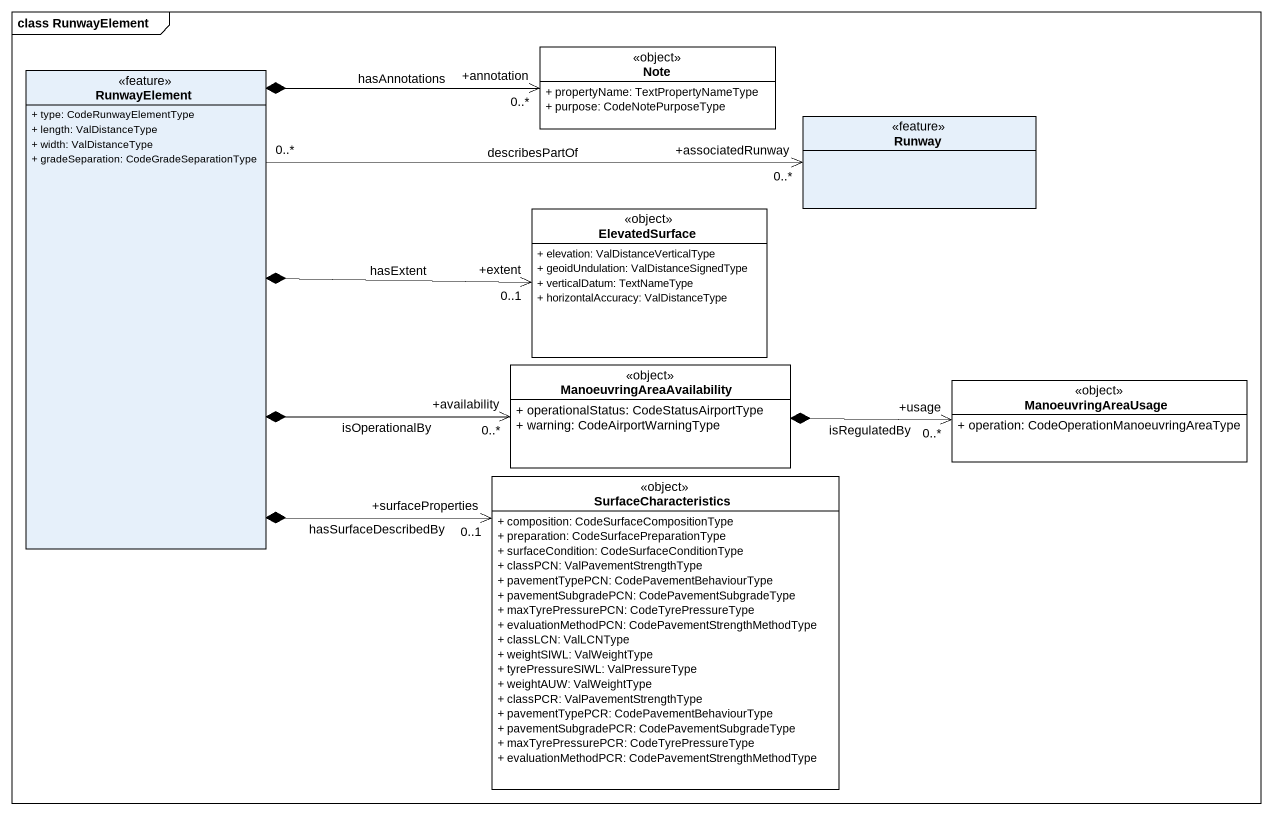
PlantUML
@startuml
mainframe class RunwayElement
hide circle
hide empty members
skinparam classAttributeIconSize 0
class "Note" as Note_ <<object>> #FFFFFF {
  + propertyName: TextPropertyNameType
  + purpose: CodeNotePurposeType
}
class RunwayElement <<feature>> {
  + type: CodeRunwayElementType
  + length: ValDistanceType
  + width: ValDistanceType
  + gradeSeparation: CodeGradeSeparationType
}
class Runway <<feature>>
class ElevatedSurface <<object>> #FFFFFF {
  + elevation: ValDistanceVerticalType
  + geoidUndulation: ValDistanceSignedType
  + verticalDatum: TextNameType
  + horizontalAccuracy: ValDistanceType
}
class ManoeuvringAreaAvailability <<object>> #FFFFFF {
  + operationalStatus: CodeStatusAirportType
  + warning: CodeAirportWarningType
}
class ManoeuvringAreaUsage <<object>> #FFFFFF {
  + operation: CodeOperationManoeuvringAreaType
}
class SurfaceCharacteristics <<object>> #FFFFFF {
  + composition: CodeSurfaceCompositionType
  + preparation: CodeSurfacePreparationType
  + surfaceCondition: CodeSurfaceConditionType
  + classPCN: ValPavementStrengthType
  + pavementTypePCN: CodePavementBehaviourType
  + pavementSubgradePCN: CodePavementSubgradeType
  + maxTyrePressurePCN: CodeTyrePressureType
  + evaluationMethodPCN: CodePavementStrengthMethodType
  + classLCN: ValLCNType
  + weightSIWL: ValWeightType
  + tyrePressureSIWL: ValPressureType
  + weightAUW: ValWeightType
  + classPCR: ValPavementStrengthType
  + pavementTypePCR: CodePavementBehaviourType
  + pavementSubgradePCR: CodePavementSubgradeType
  + maxTyrePressurePCR: CodeTyrePressureType
  + evaluationMethodPCR: CodePavementStrengthMethodType
}
RunwayElement *-right-> "+annotation\n0..*" Note_ : hasAnnotations
RunwayElement "0..*" -right-> "+associatedRunway\n0..*" Runway : describesPartOf
RunwayElement *-right-> "+extent\n0..1" ElevatedSurface : hasExtent
RunwayElement *-right-> "+availability\n0..*" ManoeuvringAreaAvailability : isOperationalBy
RunwayElement *--> "+surfaceProperties\n0..1" SurfaceCharacteristics : hasSurfaceDescribedBy
ManoeuvringAreaAvailability *-right-> "+usage\n0..*" ManoeuvringAreaUsage : isRegulatedBy
@enduml
